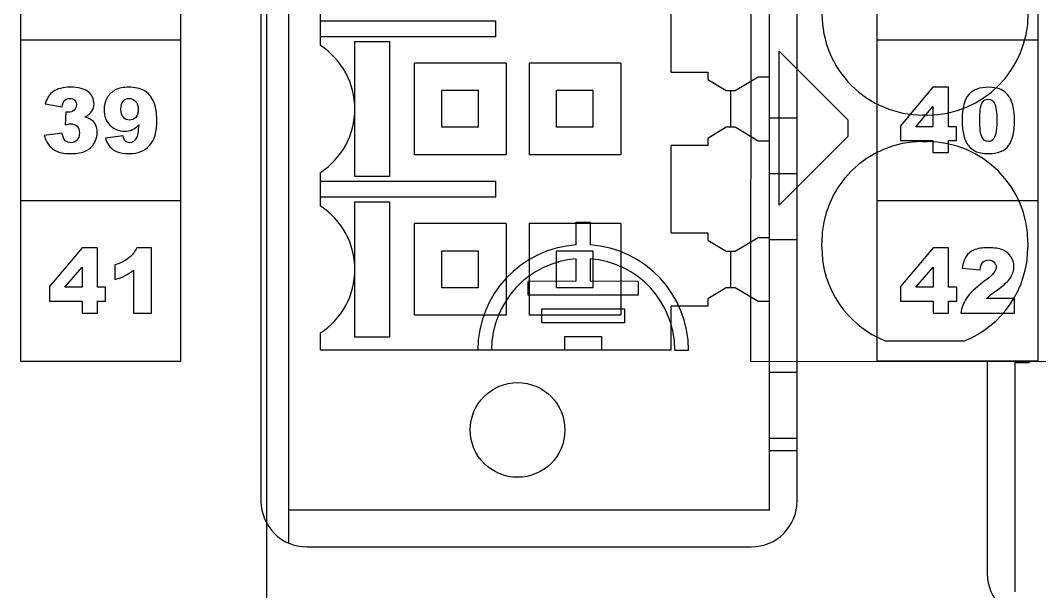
# Model space of a CAD drawing. Header units: millimetres. Extents: x 33 to 632, y -490 to 20.
# Drawn here: x 528.37 to 550.61, y -223.41 to -210.96 of the extents above; entities that cross this region are included whole.
import ezdxf

# ---------------------------------------------------------------- set-up
doc = ezdxf.new("R2010")
doc.units = ezdxf.units.MM
doc.layers.add('02___PRT_ALL_AXES', color=7, linetype='Continuous')
doc.layers.add('03___PRT_ALL_CURVES', color=7, linetype='Continuous')

# ---------------------------------------------------------------- blocks, each defined once
blk = doc.blocks.new('MOD_DIM780')
at = {"linetype": 'Continuous'}
for p, q in [((146.219, 128.861), (146.219, 48.361)), ((156.719, 48.361), (156.719, 128.861)), ((145.619, 128.161), (145.619, 48.561)), ((157.319, 48.561), (157.319, 128.161)), ((140.369, 125.111), (140.369, 51.611)), ((143.869, 51.611), (143.869, 125.111)), ((159.069, 51.611), (159.069, 125.111)), ((162.569, 125.111), (162.569, 51.611)), ((154.569, 57.911), (154.569, 59.811)), ((146.919, 58.494), (146.919, 59.228)), ((146.919, 59.036), (150.744, 59.036)), ((150.744, 58.686), (150.744, 59.036)), ((143.869, 58.611), (140.369, 58.611)), ((150.744, 58.686), (146.919, 58.686)), ((147.669, 58.586), (148.421, 58.586)), ((147.669, 57.115), (147.669, 58.586)), ((148.421, 58.586), (148.421, 55.636)), ((162.569, 58.611), (159.069, 58.611)), ((150.969, 58.111), (148.969, 58.111)), ((148.969, 56.111), (148.969, 58.111)), ((150.969, 58.111), (150.969, 56.111)), ((153.469, 58.111), (151.469, 58.111)), ((151.469, 58.111), (151.469, 56.111)), ((153.469, 58.111), (153.469, 56.111)), ((154.569, 57.911), (155.37, 57.911)), ((155.37, 57.911), (155.369, 57.753)), ((155.369, 57.753), (155.772, 57.511)), ((155.969, 57.511), (156.469, 57.811)), ((156.469, 57.811), (156.719, 57.811)), ((150.369, 57.511), (149.569, 57.511)), ((149.569, 56.711), (149.569, 57.511)), ((150.369, 56.711), (150.369, 57.511)), ((152.869, 57.511), (152.069, 57.511)), ((152.069, 56.711), (152.069, 57.511)), ((152.869, 56.711), (152.869, 57.511)), ((155.772, 57.511), (155.969, 57.511)), ((155.869, 57.511), (155.869, 56.711)), ((160.283, 57.585), (159.575, 56.742)), ((160.623, 57.585), (160.283, 57.585)), ((160.623, 56.724), (160.623, 57.585)), ((140.912, 57.222), (141.279, 57.156)), ((159.908, 56.724), (160.283, 57.164)), ((160.283, 57.164), (160.283, 56.724)), ((141.363, 57.043), (141.343, 56.765)), ((147.669, 55.636), (147.669, 57.107)), ((157.319, 56.911), (156.719, 56.911)), ((159.575, 56.742), (159.575, 56.422)), ((160.283, 56.724), (159.908, 56.724)), ((160.798, 56.724), (160.623, 56.724)), ((160.798, 56.422), (160.798, 56.724)), ((141.279, 56.582), (140.891, 56.53)), ((142.611, 56.524), (142.224, 56.475)), ((150.369, 56.711), (149.569, 56.711)), ((152.869, 56.711), (152.069, 56.711)), ((155.772, 56.711), (155.369, 56.468)), ((155.969, 56.711), (155.772, 56.711)), ((156.469, 56.41), (155.969, 56.711)), ((155.37, 56.311), (154.569, 56.311)), ((154.569, 54.411), (154.569, 56.311)), ((155.369, 56.468), (155.37, 56.311)), ((156.719, 56.41), (156.469, 56.41)), ((159.575, 56.422), (160.283, 56.422)), ((160.283, 56.422), (160.283, 56.161)), ((160.623, 56.422), (160.798, 56.422)), ((160.623, 56.161), (160.623, 56.422)), ((150.969, 56.111), (148.969, 56.111)), ((153.469, 56.111), (151.469, 56.111)), ((160.283, 56.161), (160.623, 56.161)), ((146.919, 54.994), (146.919, 55.728)), ((148.421, 55.636), (147.669, 55.636)), ((157.319, 55.697), (156.719, 55.697)), ((146.919, 55.536), (150.744, 55.536)), ((150.744, 55.186), (150.744, 55.536)), ((150.744, 55.186), (146.919, 55.186)), ((143.869, 55.111), (140.369, 55.111)), ((147.669, 55.086), (148.421, 55.086)), ((147.669, 53.615), (147.669, 55.086)), ((148.421, 55.086), (148.421, 52.136)), ((162.569, 55.111), (159.069, 55.111)), ((150.969, 54.611), (148.969, 54.611)), ((148.969, 52.611), (148.969, 54.611)), ((150.969, 54.611), (150.969, 52.611)), ((153.469, 54.611), (151.469, 54.611)), ((151.469, 54.611), (151.469, 52.611)), ((153.469, 54.611), (153.469, 52.611)), ((154.569, 54.411), (155.37, 54.411)), ((155.37, 54.411), (155.369, 54.253)), ((155.969, 54.011), (156.469, 54.311)), ((156.469, 54.311), (156.719, 54.311)), ((141.715, 54.085), (141.006, 53.242)), ((142.054, 54.085), (141.715, 54.085)), ((142.054, 53.224), (142.054, 54.085)), ((143.232, 54.085), (142.91, 54.085)), ((143.232, 52.661), (143.232, 54.085)), ((155.369, 54.253), (155.772, 54.011)), ((157.319, 54.254), (156.719, 54.254)), ((160.286, 54.085), (159.578, 53.242)), ((160.625, 54.085), (160.286, 54.085)), ((160.625, 53.224), (160.625, 54.085)), ((150.369, 54.011), (149.569, 54.011)), ((149.569, 53.211), (149.569, 54.011)), ((150.369, 53.211), (150.369, 54.011)), ((152.869, 54.011), (152.069, 54.011)), ((152.069, 53.211), (152.069, 54.011)), ((152.869, 53.211), (152.869, 54.011)), ((155.772, 54.011), (155.969, 54.011)), ((155.869, 54.011), (155.869, 53.211)), ((141.339, 53.224), (141.715, 53.664)), ((141.715, 53.664), (141.715, 53.224)), ((142.43, 53.709), (142.43, 53.39)), ((147.669, 52.136), (147.669, 53.607)), ((159.911, 53.224), (160.286, 53.664)), ((160.286, 53.664), (160.286, 53.224)), ((160.922, 53.638), (161.312, 53.606)), ((142.839, 53.594), (142.839, 52.661)), ((141.006, 53.242), (141.006, 52.922)), ((141.715, 53.224), (141.339, 53.224)), ((142.23, 53.224), (142.054, 53.224)), ((142.23, 52.922), (142.23, 53.224)), ((150.369, 53.211), (149.569, 53.211)), ((152.869, 53.211), (152.069, 53.211)), ((155.772, 53.211), (155.369, 52.968)), ((155.969, 53.211), (155.772, 53.211)), ((156.469, 52.91), (155.969, 53.211)), ((159.578, 53.242), (159.578, 52.922)), ((160.286, 53.224), (159.911, 53.224)), ((160.801, 53.224), (160.625, 53.224)), ((160.801, 52.922), (160.801, 53.224)), ((155.369, 52.968), (155.37, 52.811)), ((162.061, 52.978), (161.453, 52.978)), ((162.061, 52.661), (162.061, 52.978)), ((141.006, 52.922), (141.715, 52.922)), ((141.715, 52.922), (141.715, 52.661)), ((142.054, 52.922), (142.23, 52.922)), ((142.054, 52.661), (142.054, 52.922)), ((155.37, 52.811), (154.569, 52.811)), ((154.569, 51.861), (154.569, 52.811)), ((156.719, 52.91), (156.469, 52.91)), ((159.578, 52.922), (160.286, 52.922)), ((160.286, 52.922), (160.286, 52.661)), ((160.625, 52.922), (160.801, 52.922)), ((160.625, 52.661), (160.625, 52.922)), ((141.715, 52.661), (142.054, 52.661)), ((142.839, 52.661), (143.232, 52.661)), ((150.969, 52.611), (148.969, 52.611)), ((153.469, 52.611), (151.469, 52.611)), ((160.286, 52.661), (160.625, 52.661)), ((160.894, 52.661), (162.061, 52.661)), ((146.919, 51.861), (146.919, 52.228)), ((148.421, 52.136), (147.669, 52.136)), ((146.919, 51.861), (154.569, 51.861)), ((140.369, 51.611), (143.869, 51.611)), ((162.569, 51.611), (159.069, 51.611)), ((157.319, 51.367), (156.719, 51.367)), ((157.319, 49.924), (156.719, 49.924)), ((157.319, 49.654), (156.719, 49.654)), ((156.719, 48.361), (146.219, 48.361)), ((146.219, 48.361), (146.219, 47.645)), ((146.619, 47.561), (156.319, 47.561))]:
    blk.add_line(p, q, dxfattribs=at)
blk.add_circle((151.219, 50.111), 1.033, dxfattribs=at)
for centre, radius, start, end in [((146.019, 57.111), 1.65, 303.0557, 56.9443), ((146.019, 53.611), 1.65, 303.0557, 56.9443), ((146.619, 48.561), 1, 180, 270), ((156.319, 48.561), 1, 270, 360)]:
    blk.add_arc(centre, radius, start, end, dxfattribs=at)
for points in [[(141.088, 57.491), (141, 57.428), (140.942, 57.338), (140.912, 57.222)], [(141.457, 57.585), (141.297, 57.585), (141.174, 57.553), (141.088, 57.491)], [(141.853, 57.482), (141.771, 57.55), (141.639, 57.585), (141.457, 57.585)], [(141.976, 57.225), (141.976, 57.329), (141.934, 57.414), (141.853, 57.482)], [(142.441, 57.526), (142.364, 57.486), (142.304, 57.429), (142.26, 57.353)], [(142.732, 57.585), (142.615, 57.585), (142.518, 57.565), (142.441, 57.526)], [(143.069, 57.512), (142.984, 57.56), (142.871, 57.585), (142.732, 57.585)], [(143.271, 57.283), (143.221, 57.388), (143.153, 57.464), (143.069, 57.512)], [(161.063, 57.425), (160.967, 57.318), (160.92, 57.132), (160.92, 56.866)], [(161.501, 57.585), (161.304, 57.585), (161.158, 57.531), (161.063, 57.425)], [(161.733, 57.549), (161.672, 57.572), (161.595, 57.585), (161.501, 57.585)], [(161.881, 57.459), (161.843, 57.496), (161.793, 57.526), (161.733, 57.549)], [(161.971, 57.341), (161.949, 57.382), (161.919, 57.421), (161.881, 57.459)], [(141.279, 57.156), (141.289, 57.225), (141.309, 57.273), (141.338, 57.301)], [(141.338, 57.301), (141.366, 57.329), (141.403, 57.343), (141.449, 57.343)], [(141.449, 57.343), (141.493, 57.343), (141.529, 57.33), (141.554, 57.304)], [(141.593, 57.203), (141.593, 57.158), (141.575, 57.119), (141.541, 57.087)], [(141.554, 57.304), (141.579, 57.279), (141.593, 57.245), (141.593, 57.203)], [(141.926, 57.061), (141.958, 57.11), (141.976, 57.164), (141.976, 57.225)], [(142.26, 57.353), (142.216, 57.276), (142.194, 57.191), (142.194, 57.098)], [(142.564, 57.109), (142.564, 57.186), (142.58, 57.245), (142.615, 57.284)], [(142.615, 57.284), (142.649, 57.322), (142.692, 57.342), (142.743, 57.342)], [(142.743, 57.342), (142.798, 57.342), (142.845, 57.32), (142.883, 57.277)], [(142.883, 57.277), (142.921, 57.234), (142.94, 57.175), (142.94, 57.099)], [(143.348, 56.868), (143.348, 57.04), (143.322, 57.178), (143.271, 57.283)], [(161.305, 56.865), (161.305, 57.041), (161.32, 57.162), (161.348, 57.227)], [(161.348, 57.227), (161.377, 57.292), (161.423, 57.326), (161.488, 57.326)], [(161.488, 57.326), (161.551, 57.326), (161.598, 57.293), (161.629, 57.229)], [(161.629, 57.229), (161.661, 57.165), (161.677, 57.04), (161.677, 56.855)], [(162.024, 57.198), (162.011, 57.252), (161.993, 57.3), (161.971, 57.341)], [(162.064, 56.871), (162.064, 56.984), (162.05, 57.093), (162.024, 57.198)], [(141.414, 57.038), (141.402, 57.038), (141.384, 57.039), (141.363, 57.043)], [(141.541, 57.087), (141.507, 57.055), (141.465, 57.038), (141.414, 57.038)], [(141.776, 56.932), (141.843, 56.969), (141.892, 57.012), (141.926, 57.061)], [(142.194, 57.098), (142.194, 56.962), (142.237, 56.849), (142.323, 56.76)], [(142.616, 56.929), (142.581, 56.971), (142.564, 57.031), (142.564, 57.109)], [(142.94, 57.099), (142.94, 57.025), (142.922, 56.968), (142.886, 56.928)], [(141.343, 56.765), (141.397, 56.78), (141.439, 56.788), (141.469, 56.788)], [(141.469, 56.788), (141.527, 56.788), (141.572, 56.77), (141.605, 56.734)], [(141.605, 56.734), (141.638, 56.698), (141.656, 56.649), (141.656, 56.584)], [(141.9, 56.885), (141.871, 56.903), (141.829, 56.919), (141.776, 56.932)], [(142.008, 56.772), (141.982, 56.819), (141.946, 56.857), (141.9, 56.885)], [(142.047, 56.605), (142.047, 56.67), (142.034, 56.725), (142.008, 56.772)], [(142.323, 56.76), (142.409, 56.671), (142.515, 56.627), (142.641, 56.627)], [(142.749, 56.867), (142.696, 56.867), (142.652, 56.887), (142.616, 56.929)], [(142.886, 56.928), (142.849, 56.887), (142.803, 56.867), (142.749, 56.867)], [(142.811, 56.66), (142.86, 56.682), (142.908, 56.717), (142.954, 56.765)], [(142.954, 56.765), (142.941, 56.614), (142.922, 56.516), (142.897, 56.47)], [(143.188, 56.313), (143.294, 56.43), (143.348, 56.615), (143.348, 56.868)], [(160.92, 56.866), (160.92, 56.758), (160.928, 56.659), (160.947, 56.569)], [(161.352, 56.5), (161.321, 56.565), (161.305, 56.687), (161.305, 56.865)], [(161.677, 56.855), (161.677, 56.728), (161.669, 56.634), (161.656, 56.575)], [(161.935, 56.313), (162.021, 56.431), (162.064, 56.617), (162.064, 56.871)], [(140.891, 56.53), (140.915, 56.442), (140.952, 56.37), (141, 56.313)], [(141.35, 56.419), (141.318, 56.449), (141.295, 56.504), (141.279, 56.582)], [(141.656, 56.584), (141.656, 56.52), (141.637, 56.469), (141.603, 56.431)], [(141.983, 56.37), (142.025, 56.444), (142.047, 56.523), (142.047, 56.605)], [(142.662, 56.408), (142.637, 56.431), (142.62, 56.469), (142.611, 56.524)], [(142.641, 56.627), (142.705, 56.627), (142.761, 56.637), (142.811, 56.66)], [(160.947, 56.569), (160.966, 56.48), (160.992, 56.41), (161.026, 56.358)], [(161.49, 56.402), (161.429, 56.402), (161.384, 56.435), (161.352, 56.5)], [(161.656, 56.575), (161.642, 56.515), (161.62, 56.471), (161.592, 56.443)], [(141, 56.313), (141.047, 56.255), (141.107, 56.211), (141.181, 56.182)], [(141.473, 56.374), (141.424, 56.374), (141.382, 56.388), (141.35, 56.419)], [(141.603, 56.431), (141.569, 56.393), (141.525, 56.374), (141.473, 56.374)], [(141.799, 56.197), (141.879, 56.237), (141.94, 56.295), (141.983, 56.37)], [(142.224, 56.475), (142.247, 56.4), (142.279, 56.338), (142.322, 56.288)], [(142.322, 56.288), (142.364, 56.239), (142.418, 56.201), (142.483, 56.175)], [(142.751, 56.376), (142.716, 56.376), (142.686, 56.386), (142.662, 56.408)], [(142.746, 56.137), (142.934, 56.137), (143.081, 56.195), (143.188, 56.313)], [(142.897, 56.47), (142.862, 56.407), (142.813, 56.376), (142.751, 56.376)], [(161.026, 56.358), (161.072, 56.286), (161.132, 56.23), (161.205, 56.193)], [(161.592, 56.443), (161.563, 56.416), (161.529, 56.402), (161.49, 56.402)], [(161.491, 56.137), (161.701, 56.137), (161.849, 56.195), (161.935, 56.313)], [(141.181, 56.182), (141.254, 56.152), (141.355, 56.137), (141.483, 56.137)], [(141.483, 56.137), (141.613, 56.137), (141.719, 56.158), (141.799, 56.197)], [(142.483, 56.175), (142.547, 56.15), (142.634, 56.137), (142.746, 56.137)], [(161.205, 56.193), (161.278, 56.156), (161.372, 56.137), (161.491, 56.137)], [(142.91, 54.085), (142.868, 53.997), (142.811, 53.922), (142.739, 53.863)], [(161.487, 54.085), (161.355, 54.085), (161.253, 54.067), (161.178, 54.035)], [(161.806, 54.037), (161.729, 54.068), (161.623, 54.085), (161.487, 54.085)], [(142.739, 53.863), (142.665, 53.803), (142.562, 53.751), (142.43, 53.709)], [(161.006, 53.894), (160.965, 53.832), (160.938, 53.747), (160.922, 53.638)], [(161.178, 54.035), (161.104, 54.002), (161.047, 53.955), (161.006, 53.894)], [(161.985, 53.894), (161.941, 53.959), (161.882, 54.006), (161.806, 54.037)], [(162.051, 53.677), (162.051, 53.757), (162.029, 53.829), (161.985, 53.894)], [(161.312, 53.606), (161.323, 53.684), (161.344, 53.74), (161.375, 53.771)], [(161.375, 53.771), (161.407, 53.802), (161.448, 53.818), (161.497, 53.818)], [(161.497, 53.818), (161.545, 53.818), (161.584, 53.803), (161.616, 53.772)], [(161.663, 53.663), (161.663, 53.623), (161.647, 53.582), (161.615, 53.539)], [(161.616, 53.772), (161.647, 53.742), (161.663, 53.705), (161.663, 53.663)], [(161.976, 53.432), (162.025, 53.51), (162.051, 53.591), (162.051, 53.677)], [(142.43, 53.39), (142.52, 53.417), (142.594, 53.446), (142.654, 53.476)], [(142.654, 53.476), (142.713, 53.506), (142.775, 53.545), (142.839, 53.594)], [(161.615, 53.539), (161.583, 53.494), (161.511, 53.429), (161.397, 53.345)], [(161.703, 53.177), (161.835, 53.269), (161.926, 53.354), (161.976, 53.432)], [(161.397, 53.345), (161.21, 53.207), (161.083, 53.087), (161.015, 52.985)], [(161.546, 53.062), (161.573, 53.084), (161.625, 53.122), (161.703, 53.177)], [(161.015, 52.985), (160.947, 52.884), (160.907, 52.775), (160.894, 52.661)], [(161.453, 52.978), (161.489, 53.012), (161.519, 53.041), (161.546, 53.062)]]:
    blk.add_open_spline(points, degree=3, dxfattribs=at)
blk = doc.blocks.new('MOD_PWR750')
at = {"color": 7, "linetype": 'Continuous'}
for p, q in [((-0.25, 6), (-0.25, 124)), ((10.321, 66.854), (10.303, 51.603)), ((10.927, 55.012), (10.931, 58.374)), ((10.931, 58.374), (12.429, 56.873)), ((14.159, 56.979), (14.059, 56.979)), ((12.429, 56.873), (12.429, 56.51)), ((12.429, 56.51), (10.927, 55.012)), ((14.059, 56.399), (14.159, 56.399)), ((11.856, 54.102), (11.856, 54.202)), ((16.356, 54.197), (16.356, 54.097)), ((14.952, 52.048), (13.255, 52.05)), ((10.303, 51.614), (16.653, 51.606)), ((17.732, 51.594), (10.303, 51.603)), ((15.47, 51.597), (15.47, 46.98)), ((16.07, 51.596), (16.07, 46.58)), ((16.07, 51.58), (16.38, 51.58)), ((16.38, 51.596), (16.38, 51.58))]:
    blk.add_line(p, q, dxfattribs=at)
for centre, start, end in [((14.062, 59.179), 179.9331, 269.9331), ((14.162, 59.179), 269.9331, 359.9331), ((14.056, 54.199), 89.9331, 179.9331), ((14.156, 54.199), 359.9331, 89.9331), ((14.056, 54.099), 179.9331, 248.6531), ((14.156, 54.099), 291.2131, 359.9331)]:
    blk.add_arc(centre, 2.2, start, end, dxfattribs=at)
at = {"layer": '02___PRT_ALL_AXES', "color": 7, "linetype": 'Continuous'}
blk.add_arc((16.47, 46.98), 1, 180, 270, dxfattribs=at)
at = {"layer": '03___PRT_ALL_CURVES', "color": 4, "linetype": 'Continuous'}
for p, q in [((6.5, 54.145), (6.5, 54.645)), ((6.5, 54.645), (6.8, 54.645)), ((6.8, 54.645), (6.8, 54.145)), ((6.5, 53.354), (6.5, 53.844)), ((6.8, 53.844), (6.8, 53.354)), ((6.5, 53.354), (5.45, 53.35)), ((5.45, 53.05), (5.45, 53.35)), ((7.85, 53.35), (6.8, 53.354)), ((7.85, 53.35), (7.85, 53.05)), ((7.85, 53.05), (5.45, 53.05)), ((5.75, 52.45), (5.75, 52.75)), ((5.75, 52.75), (7.55, 52.75)), ((7.55, 52.75), (7.55, 52.45)), ((7.55, 52.45), (5.75, 52.45)), ((6.25, 52.15), (7.05, 52.15)), ((6.25, 51.85), (6.25, 52.15)), ((7.05, 52.15), (7.05, 51.85)), ((4.65, 51.85), (4.35, 51.85)), ((7.05, 51.85), (6.25, 51.85)), ((8.65, 51.85), (8.95, 51.85))]:
    blk.add_line(p, q, dxfattribs=at)
for radius, start, end in [(2.3, 93.7393, 180), (2.3, 0, 86.2607), (2, 94.3012, 180), (2, 0, 85.6988)]:
    blk.add_arc((6.65, 51.85), radius, start, end, dxfattribs=at)

msp = doc.modelspace()

# ---------------------------------------------------------------- block references
for name, p in [('MOD_DIM780', (388, -270)), ('MOD_PWR750', (534, -270))]:
    msp.add_blockref(name, p)

doc.saveas('drawing.dxf')
